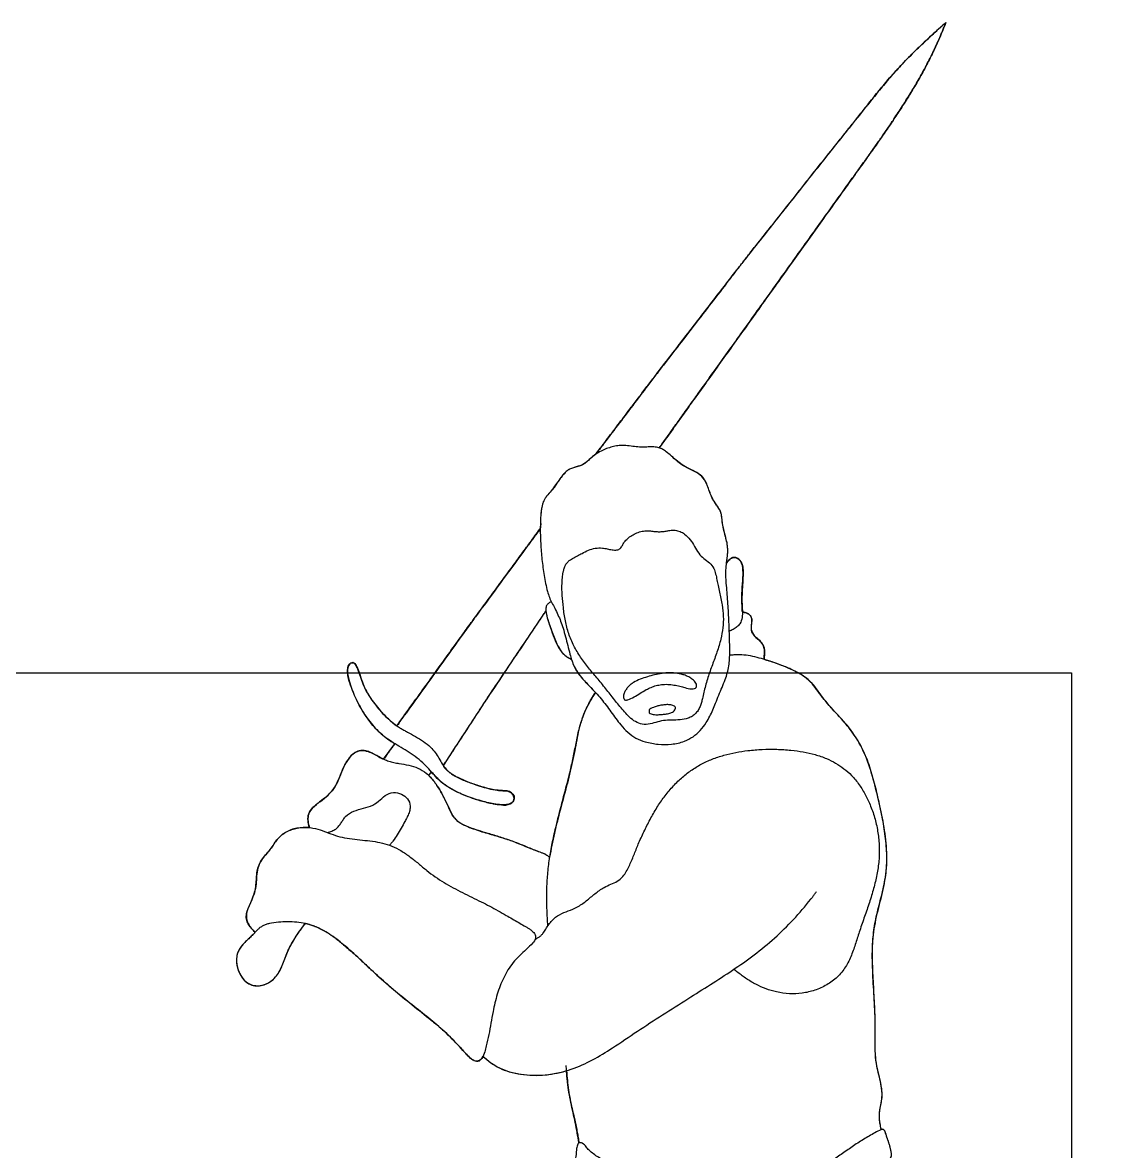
# Model space of a CAD drawing. Extents: x 0 to 277, y 0 to 270.
# Drawn here: x 138.4 to 269.1, y 134.2 to 270.1 of the extents above; entities that cross this region are included whole.
import ezdxf

# ---------------------------------------------------------------- set-up
doc = ezdxf.new("R2010")
doc.units = 0
doc.layers.get('0').update_dxf_attribs({"linetype": 'CONTINUOUS'})

msp = doc.modelspace()

# ---------------------------------------------------------------- linework, layer by layer
at = {"color": 6}
for points in [[(210.767894, 207.543049)], [(205.123154, 191.908857)], [(207.29551, 189.467627)], [(210.792483, 188.570305)], [(213.775895, 186.995357)], [(183.409267, 185.440161)]]:
    msp.add_lwpolyline(points, close=True, dxfattribs=at)
at = {"color": 7}
msp.add_lwpolyline([(0, 191.822917), (264.583333, 191.822917), (264.583333, 0), (0, 0)], close=True, dxfattribs=at)
at = {"color": 6}
for points in [[(181.801663, 181.43648), (183.165378, 183.286747)], [(187.25493, 179.452783), (187.579429, 179.897005)]]:
    msp.add_lwpolyline(points, dxfattribs=at)
for points, knots in [([(207.347914, 218.133537), (207.821694, 218.759983), (208.769258, 220.01288), (210.190113, 221.892592), (211.451314, 223.558598), (212.548728, 225.014007), (213.485356, 226.256575), (214.639705, 227.764913), (216.010885, 229.539625), (217.58873, 231.588521), (219.212585, 233.695098), (220.881074, 235.860438), (222.595571, 238.08355), (223.922858, 239.809746), (224.870146, 241.033341), (225.436057, 241.755454), (226.359077, 242.922104), (227.638653, 244.533789), (229.271356, 246.593105), (231.009958, 248.785176), (232.853988, 251.11043), (234.803494, 253.568776), (236.452695, 255.647755), (237.800317, 257.348298), (238.846991, 258.669979), (239.952831, 260.062297), (241.117378, 261.525226), (242.362338, 263.041727), (243.709296, 264.570504), (245.174591, 266.092082), (246.741303, 267.618347), (247.930813, 268.720218), (248.717289, 269.424843), (249.085677, 269.748029), (249.331166, 269.963588), (249.453892, 270.071352)], [0, 0, 0, 0, 2.356294, 4.712606, 7.0689, 8.624926, 10.180956, 11.736987, 14.322997, 16.909077, 19.495087, 22.302415, 25.109869, 27.917409, 28.83487, 29.752145, 30.669726, 33.297747, 35.925768, 38.55379, 41.691269, 44.828875, 47.966354, 49.652308, 51.338205, 53.024151, 54.986429, 56.947753, 58.909753, 61.097213, 63.283193, 65.470833, 65.96091, 66.451028, 66.941, 66.941, 66.941, 66.941]), ([(249.453892, 270.071352), (249.20947, 269.469704), (248.720786, 268.266801), (247.909549, 266.495395), (247.029888, 264.75219), (246.080629, 263.040208), (245.078796, 261.353457), (244.075919, 259.777995), (243.098757, 258.298387), (242.161114, 256.905647), (241.330716, 255.712592), (240.61741, 254.712964), (240.032598, 253.898595), (239.232657, 252.783688), (238.219857, 251.366654), (236.990881, 249.649757), (235.629695, 247.747228), (234.135712, 245.659428), (232.509135, 243.386182), (230.840144, 241.053286), (229.128301, 238.661082), (227.373985, 236.20936), (225.659867, 233.813849), (223.985973, 231.474581), (222.352318, 229.191496), (220.843899, 227.0834), (219.460529, 225.150369), (218.202572, 223.392265), (217.154554, 221.927355), (216.316281, 220.755814), (215.687999, 219.877455), (215.259489, 219.279489), (215.031939, 218.960986), (215.004489, 218.922488), (214.986004, 218.896917), (214.976758, 218.884127)], [0, 0, 0, 0, 1.948027, 3.89478, 5.84303, 7.804397, 9.766221, 11.727654, 13.406475, 15.085646, 16.764402, 17.767058, 18.769726, 19.772195, 21.883645, 23.995023, 26.106473, 28.901621, 31.696843, 34.49221, 37.506935, 40.52166, 43.536385, 46.343794, 49.151077, 51.958486, 54.120332, 56.282199, 58.443889, 59.523918, 60.603874, 61.683685, 61.730874, 61.778187, 61.825532, 61.825532, 61.825532, 61.825532]), ([(205.123154, 191.908857), (204.99001, 192.132865), (204.724024, 192.580376), (204.448431, 193.313558), (204.207682, 194.16106), (203.974177, 195.116018), (203.704586, 196.165543), (203.430589, 197.136821), (203.125083, 198.019205), (202.794519, 198.812147), (202.433114, 199.549115), (202.065635, 200.235137), (201.744638, 200.902834), (201.401538, 201.992655), (201.123102, 203.520517), (200.849453, 205.452698), (200.72121, 207.084321), (200.668141, 208.397668), (200.662307, 209.396216), (200.692449, 210.28485), (200.7413, 211.064754), (200.830452, 211.73101), (200.973611, 212.277251), (201.162352, 212.684841), (201.346167, 212.969535), (201.679589, 213.366756), (202.124658, 213.903495), (202.63812, 214.61582), (203.070087, 215.222272), (203.445837, 215.708939), (203.782775, 216.054581), (204.182218, 216.336109), (204.641314, 216.509751), (205.115501, 216.633112), (205.538353, 216.754621), (205.884179, 216.927963), (206.155789, 217.12228), (206.51884, 217.442123), (206.990191, 217.858477), (207.62423, 218.315941), (208.290079, 218.664377), (208.970297, 218.920285), (209.642682, 219.098151), (210.379948, 219.195705), (211.169231, 219.158146), (211.993732, 219.042845), (212.768667, 218.964005), (213.490321, 218.992459), (214.153684, 219.014606), (214.767201, 218.961733), (215.295242, 218.774483), (215.725053, 218.509328), (216.224938, 218.096273), (216.808622, 217.56584), (217.531361, 216.973777), (218.258075, 216.501755), (218.991752, 216.169699), (219.650753, 215.84899), (220.246063, 215.387187), (220.628897, 214.730291), (220.895485, 214.024166), (221.126893, 213.330349), (221.428035, 212.708606), (221.774132, 212.141947), (222.165025, 211.625181), (222.441802, 211.039858), (222.515494, 210.414073), (222.568229, 209.709173), (222.741603, 208.931276), (222.982151, 208.09171), (223.171551, 207.315118), (223.227296, 206.596893), (223.193428, 205.95602), (223.097502, 205.231736), (223.007061, 204.418643), (222.978447, 203.509787), (223.072741, 202.173048), (223.241654, 200.40813), (223.348772, 198.205452), (223.426729, 196.173143), (223.488433, 194.317703), (223.399769, 192.628993), (223.015157, 191.209396), (222.525396, 190.068679), (222.136018, 189.12791), (221.77283, 188.22854), (221.433129, 187.371354), (221.0679, 186.577179), (220.597255, 185.724488), (219.949139, 184.867641), (219.063653, 184.092918), (217.896699, 183.483945), (216.458196, 183.175879), (214.860114, 183.186512), (213.402507, 183.437321), (212.15175, 183.921131), (211.160025, 184.638467), (210.392065, 185.476924), (209.748499, 186.327842), (209.169062, 187.124974), (208.592824, 187.921612), (207.981108, 188.687273), (207.333838, 189.419353), (206.708691, 190.084477), (206.11877, 190.695556), (205.58414, 191.272411), (205.276725, 191.696833), (205.123154, 191.908857)], [0, 0, 0, 0, 0.78038, 1.558997, 2.340079, 3.423832, 4.507636, 5.591076, 6.450267, 7.307309, 8.166668, 8.911288, 9.642934, 10.384677, 12.330458, 14.293123, 16.239048, 17.236708, 18.236133, 19.233849, 19.90379, 20.579494, 21.248746, 21.58749, 21.923034, 22.261875, 23.142293, 24.014481, 24.89482, 25.376488, 25.857544, 26.338204, 26.828801, 27.319754, 27.810289, 28.144127, 28.474655, 28.809203, 29.595276, 30.360889, 31.148334, 31.841957, 32.537421, 33.231036, 34.063956, 34.897574, 35.730735, 36.394908, 37.061018, 37.723776, 38.227054, 38.72641, 39.230816, 40.17057, 41.092668, 42.031699, 42.759018, 43.505983, 44.230572, 44.978132, 45.749406, 46.497633, 47.169145, 47.817024, 48.486157, 49.112654, 49.729061, 50.361478, 51.235311, 52.11051, 52.98489, 53.626435, 54.263762, 54.906546, 55.818073, 56.717278, 57.629559, 59.835521, 62.036607, 64.243615, 65.936774, 67.607513, 69.295371, 70.313411, 71.331519, 72.349802, 73.223289, 74.097289, 74.970476, 76.141234, 77.301399, 78.470949, 80.051852, 81.659666, 83.242287, 84.465186, 85.648442, 86.877839, 87.863134, 88.848807, 89.834302, 90.812409, 91.787366, 92.765145, 93.550314, 94.336386, 95.121068, 95.121068, 95.121068, 95.121068]), ([(183.409267, 185.440161), (183.732992, 185.889633), (184.380452, 186.788591), (185.351758, 188.136933), (186.510593, 189.745927), (187.857161, 191.615404), (189.391487, 193.745367), (190.604541, 195.430113), (191.497459, 196.668747), (192.071237, 197.460567), (192.952187, 198.665507), (194.141318, 200.282934), (195.633327, 202.316672), (197.015655, 204.19973), (198.287328, 205.93275), (199.449858, 207.514691), (200.228647, 208.580852), (200.631289, 209.125636), (200.651752, 209.153422), (200.665271, 209.172007), (200.67202, 209.181285)], [0, 0, 0, 0, 1.661747, 3.323547, 4.985294, 7.610347, 10.235399, 12.860452, 13.838413, 14.816191, 15.79401, 18.316304, 20.838724, 23.361019, 25.324203, 27.287334, 29.250518, 29.285097, 29.319622, 29.354042, 29.354042, 29.354042, 29.354042]), ([(210.767894, 207.543049), (210.69003, 207.415019), (210.536657, 207.162831), (210.317486, 206.763034), (209.841458, 206.555366), (209.296989, 206.62051), (208.723317, 206.733114), (208.052129, 206.868284), (207.278701, 206.843615), (206.445395, 206.603173), (205.754984, 206.23073), (205.120335, 205.891736), (204.553728, 205.595197), (204.070744, 205.27797), (203.74182, 204.893727), (203.562217, 204.494654), (203.365493, 203.740748), (203.249687, 202.607029), (203.294344, 201.129303), (203.434134, 199.614671), (203.648225, 198.073605), (204.053892, 196.524861), (204.671805, 195.05076), (205.502167, 193.690553), (206.449186, 192.416745), (207.500529, 191.18535), (208.54835, 189.907449), (209.580443, 188.575654), (210.477088, 187.48211), (211.241036, 186.620988), (211.8991, 186.03446), (212.713034, 185.604795), (213.658716, 185.586922), (214.561331, 185.845202), (215.491668, 186.106821), (216.479028, 186.134084), (217.477688, 186.129711), (218.332041, 186.276421), (218.967403, 186.590273), (219.40244, 186.946271), (219.723101, 187.389839), (219.934266, 187.877618), (220.084551, 188.370031), (220.225335, 188.970034), (220.38655, 189.66833), (220.587219, 190.461957), (220.901582, 191.504754), (221.371009, 192.781258), (221.929244, 194.311977), (222.387919, 195.792535), (222.656106, 197.230448), (222.716925, 198.611874), (222.583837, 199.788115), (222.388449, 200.758063), (222.227655, 201.533456), (222.057913, 202.27824), (221.919495, 203.005019), (221.769403, 203.698657), (221.565247, 204.439956), (221.044319, 205.097558), (220.308222, 205.555765), (219.660785, 206.204364), (219.242419, 207.04018), (218.730485, 207.854679), (218.135832, 208.476286), (217.494273, 208.847429), (216.883087, 208.99932), (216.310471, 208.973015), (215.796877, 208.877899), (215.332129, 208.806386), (214.838699, 208.786787), (214.32557, 208.844144), (213.79141, 208.904494), (213.208629, 208.918559), (212.590094, 208.796334), (211.971036, 208.537206), (211.507265, 208.244935), (211.175926, 207.98259), (210.955675, 207.777496), (210.830465, 207.62117), (210.767894, 207.543049)], [0, 0, 0, 0, 0.452226, 0.890782, 1.327962, 1.909672, 2.505905, 3.090392, 3.957485, 4.796953, 5.668416, 6.304641, 6.956071, 7.589044, 8.023558, 8.453259, 8.889383, 10.35786, 11.849645, 13.320775, 14.920008, 16.511922, 18.109719, 19.696172, 21.280391, 22.867301, 24.552559, 26.237779, 27.921433, 28.795034, 29.687972, 30.559128, 31.490853, 32.436381, 33.375349, 34.376798, 35.380752, 36.378494, 36.938004, 37.489325, 38.048333, 38.561841, 39.077386, 39.591297, 40.410345, 41.227552, 42.046576, 43.676499, 45.30618, 46.935453, 48.320123, 49.68269, 51.067428, 51.859012, 52.651097, 53.442929, 54.150772, 54.869103, 55.576544, 56.435712, 57.303071, 58.172001, 59.140961, 60.089161, 61.055304, 61.685728, 62.288534, 62.917262, 63.388551, 63.856486, 64.326741, 64.864744, 65.402749, 65.940448, 66.606548, 67.276341, 67.943706, 68.243693, 68.543933, 68.843855, 68.843855, 68.843855, 68.843855]), ([(223.063131, 204.97363), (223.182117, 205.153448), (223.407257, 205.493694), (224.015178, 205.792775), (224.642206, 205.489302), (224.974737, 204.895784), (225.069594, 204.222781), (225.056011, 203.387694), (224.999867, 202.399031), (224.925924, 201.251078), (224.910399, 200.217411), (224.985054, 199.29381), (224.983397, 198.486447), (224.770648, 197.774326), (224.337624, 197.314896), (223.885663, 197.030213), (223.563489, 196.880184), (223.402952, 196.805426)], [0, 0, 0, 0, 0.64367, 1.217927, 1.847803, 2.509322, 3.193426, 3.863506, 5.015015, 6.16326, 7.315253, 8.111619, 8.941556, 9.733902, 10.263242, 10.797935, 11.328987, 11.328987, 11.328987, 11.328987]), ([(201.990994, 200.375362), (201.857717, 200.303029), (201.61367, 200.170578), (201.338199, 199.81607), (201.321528, 199.342958), (201.40138, 198.843361), (201.539829, 198.323619), (201.784126, 197.583471), (202.095229, 196.599864), (202.560061, 195.415414), (203.04639, 194.509979), (203.556103, 193.955317), (203.969745, 193.681151), (204.262, 193.53558), (204.410456, 193.461634)], [0, 0, 0, 0, 0.452732, 0.829013, 1.282261, 1.816884, 2.355624, 2.890601, 4.156404, 5.447953, 6.709593, 7.208549, 7.690551, 8.188167, 8.188167, 8.188167, 8.188167]), ([(187.580239, 179.896602), (187.871304, 179.575402), (188.44428, 178.943103), (189.463597, 178.146651), (190.637777, 177.484075), (191.942307, 176.921719), (193.339649, 176.443769), (194.603676, 176.134386), (195.762613, 175.934971), (196.73394, 175.817043), (197.7359, 176.451423), (197.22489, 177.615317), (196.128043, 177.638525), (194.942344, 177.739286), (193.622555, 178.096115), (192.174902, 178.572998), (191.088633, 179.045727), (190.346879, 179.422548), (189.929193, 179.673911), (189.603128, 179.936017), (189.332635, 180.190301), (189.140219, 180.390569), (188.9841, 180.641849), (189.119759, 180.862215), (189.252807, 181.032828), (189.44587, 181.275867), (189.638246, 181.59768), (189.892405, 181.978934), (190.287384, 182.588514), (190.83154, 183.421271), (191.520384, 184.47995), (192.216245, 185.546637), (192.914665, 186.624229), (193.617944, 187.711282), (194.846245, 189.564243), (196.606821, 192.177992), (198.875171, 195.568966), (200.413134, 197.860407), (201.213489, 199.057222), (201.280219, 199.156735), (201.324627, 199.223136), (201.346825, 199.25633)], [0, 0, 0, 0, 1.298564, 2.556287, 3.860061, 5.333422, 6.812319, 8.285734, 9.232205, 10.337924, 11.223747, 12.119965, 13.239639, 14.235869, 15.759813, 17.29437, 18.818312, 19.304287, 19.790846, 20.276481, 20.559564, 20.895342, 21.140816, 21.343538, 21.600947, 21.810052, 22.268078, 22.726153, 23.184179, 24.447301, 25.7104, 26.973375, 28.268071, 29.562804, 30.857481, 34.937291, 39.016977, 43.096637, 43.216435, 43.336284, 43.456082, 43.456082, 43.456082, 43.456082]), ([(189.014905, 180.635098), (189.575753, 181.49681), (190.697447, 183.220233), (192.379942, 185.805407), (194.043524, 188.361076), (195.708894, 190.87386), (197.376641, 193.342824), (198.744244, 195.371596), (199.80886, 196.961902), (200.577719, 198.109064), (201.090188, 198.873908), (201.346422, 199.25633)], [0, 0, 0, 0, 3.084456, 6.168912, 9.253396, 12.23268, 15.21243, 18.191734, 19.572721, 20.953709, 22.334696, 22.334696, 22.334696, 22.334696]), ([(201.346825, 199.25633), (201.392032, 198.987447), (201.482815, 198.447483), (201.744408, 197.668738), (202.031183, 196.887964), (202.317182, 196.093156), (202.650338, 195.303755), (202.991727, 194.651788), (203.353699, 194.163839), (203.715643, 193.83858), (204.056609, 193.630854), (204.333717, 193.500076), (204.464509, 193.316909), (204.522271, 193.121825), (204.598236, 192.926472), (204.671355, 192.746736), (204.760439, 192.549682), (204.867182, 192.336515), (204.995109, 192.109506), (205.281719, 191.659042), (205.788316, 191.024349), (206.540121, 190.244695), (207.044045, 189.726308), (207.29551, 189.467627)], [0, 0, 0, 0, 0.816719, 1.640111, 2.458015, 3.313723, 4.173199, 5.027771, 5.514213, 5.988538, 6.474731, 6.715927, 6.88901, 7.129968, 7.323902, 7.517943, 7.711973, 7.972525, 8.232886, 8.493324, 9.573657, 10.660231, 11.742525, 11.742525, 11.742525, 11.742525]), ([(224.961373, 199.151925), (225.118836, 199.115164), (225.430585, 199.042385), (225.880712, 198.833132), (226.117603, 198.391757), (226.093092, 197.927193), (226.035482, 197.484775), (226.000613, 196.878744), (226.420015, 196.182374), (227.148179, 195.653972), (227.60377, 194.981318), (227.655089, 194.360685), (227.634288, 193.895732), (227.585679, 193.588639), (227.561428, 193.435432)], [0, 0, 0, 0, 0.486937, 0.964047, 1.436286, 1.883491, 2.335783, 2.785265, 3.673638, 4.598533, 5.511681, 5.975971, 6.442899, 6.907766, 6.907766, 6.907766, 6.907766]), ([(183.409267, 185.440161), (182.882624, 185.856012), (181.815569, 186.698585), (180.540821, 188.287203), (179.656867, 189.699347), (179.190239, 190.886599), (178.927839, 191.749358), (178.681119, 192.402494), (178.450713, 192.822938), (178.257065, 193.028914), (177.955192, 193.062817), (177.695485, 192.891953), (177.552483, 192.617449), (177.463136, 192.193828), (177.487124, 191.624973), (177.638835, 190.95151), (177.886875, 190.184768), (178.209726, 189.325916), (178.645415, 188.388553), (179.146111, 187.46512), (179.709039, 186.557394), (180.349527, 185.681104), (181.063688, 184.867447), (181.872783, 184.155837), (182.750888, 183.540441), (183.693171, 182.970924), (184.664428, 182.391425), (185.626836, 181.741729), (186.506838, 181.048482), (187.250151, 180.267981), (187.911804, 179.477611), (188.854861, 178.510956), (190.279713, 177.594899), (192.11977, 176.816299), (193.679891, 176.365729), (194.885346, 176.070492), (195.741998, 175.936218), (196.518622, 175.913857), (197.159027, 176.086777), (197.587304, 176.510251), (197.523805, 177.180537), (196.910332, 177.584169), (196.200222, 177.633209), (195.356951, 177.672095), (194.434094, 177.88893), (193.403516, 178.175842), (192.280312, 178.568381), (191.066261, 179.023287), (189.810221, 179.696448), (188.978632, 180.622205), (188.488808, 181.529549), (188.037405, 182.245397), (187.429687, 182.958234), (186.61346, 183.582447), (185.663645, 184.154949), (184.866631, 184.583845), (184.253965, 184.922066), (183.822869, 185.166875), (183.547189, 185.34903), (183.409267, 185.440161)], [0, 0, 0, 0, 2.006949, 4.066373, 6.074776, 6.978576, 7.883174, 8.783693, 9.06029, 9.325992, 9.594876, 9.89463, 10.199155, 10.50207, 11.186335, 11.885013, 12.569984, 13.602342, 14.635835, 15.668176, 16.752192, 17.837627, 18.921187, 19.993152, 21.061395, 22.133714, 23.295845, 24.453723, 25.615989, 26.647964, 27.679819, 28.709811, 30.687198, 32.706524, 34.689664, 35.552392, 36.427742, 37.289491, 37.863171, 38.382005, 38.952511, 39.615105, 40.388651, 41.076569, 42.146181, 43.218547, 44.28829, 45.712426, 47.111895, 48.516601, 49.364072, 50.205118, 51.051314, 52.158895, 53.26891, 54.377875, 54.873437, 55.368639, 55.864429, 55.864429, 55.864429, 55.864429]), ([(241.681138, 136.858232), (241.63041, 137.09998), (241.529166, 137.582465), (241.442099, 138.318515), (241.472771, 139.063881), (241.626261, 139.790989), (241.775764, 140.521403), (241.80786, 141.389941), (241.637074, 142.366675), (241.389359, 143.444022), (241.138188, 144.494569), (240.997735, 145.536023), (240.949742, 146.557277), (240.970189, 148.140022), (240.957654, 150.285936), (240.829261, 152.990078), (240.685715, 155.514495), (240.600541, 157.86259), (240.665628, 160.035043), (240.987807, 162.227214), (241.570955, 164.398537), (242.125708, 166.617305), (242.413017, 168.92425), (242.298037, 171.276178), (241.971109, 173.631131), (241.48707, 175.943258), (240.968308, 178.233128), (240.334122, 180.477743), (239.51, 182.64077), (238.320394, 184.592612), (236.87839, 186.324796), (235.582999, 187.665929), (234.655492, 188.82533), (234.032925, 189.72525), (233.411742, 190.522676), (232.730093, 191.146941), (232.036158, 191.614933), (231.202374, 192.065875), (230.237029, 192.507076), (229.143446, 192.931693), (228.061681, 193.288785), (227.001901, 193.60888), (225.958507, 193.861461), (225.089558, 193.982413), (224.415273, 193.993222), (223.940119, 193.969994), (223.6237, 193.949546), (223.465434, 193.939318)], [0, 0, 0, 0, 0.740935, 1.478769, 2.217774, 2.966347, 3.705448, 4.45223, 5.557253, 6.66609, 7.77223, 8.794812, 9.813386, 10.836523, 13.542986, 16.249782, 18.956779, 21.128837, 23.297316, 25.46778, 27.757328, 30.038232, 32.326393, 34.700272, 37.0789, 39.454399, 41.784477, 44.121386, 46.449312, 48.703741, 50.941412, 53.198921, 54.294644, 55.39024, 56.482987, 57.318118, 58.151159, 58.987478, 60.159624, 61.332957, 62.505037, 63.576424, 64.653384, 65.723573, 66.199078, 66.674543, 67.150347, 67.150347, 67.150347, 67.150347]), ([(210.792483, 188.570305), (210.731803, 188.684342), (210.59619, 188.939205), (210.758672, 189.354564), (210.933578, 189.74739), (211.189589, 190.10456), (211.51773, 190.411973), (212.012691, 190.744605), (212.690598, 191.063035), (213.53769, 191.346775), (214.413234, 191.580139), (215.309949, 191.766792), (216.237055, 191.843465), (217.016125, 191.790019), (217.632518, 191.665357), (218.09013, 191.524984), (218.55159, 191.32766), (219.001924, 191.013007), (219.422014, 190.659461), (219.553728, 189.946379), (218.738371, 189.823876), (218.132817, 190.007253), (217.424885, 190.228273), (216.739149, 190.358616), (215.994955, 190.445296), (215.277661, 190.425377), (214.607547, 190.291982), (213.994819, 190.077449), (213.347386, 189.775251), (212.678623, 189.36281), (211.965875, 188.905825), (211.406477, 188.642884), (211.053208, 188.542228), (210.917804, 188.520559), (210.833988, 188.55383), (210.792483, 188.570305)], [0, 0, 0, 0, 0.371599, 0.83049, 1.23574, 1.684553, 2.130683, 2.579598, 3.467902, 4.367651, 5.257133, 6.185404, 7.111845, 8.039063, 8.516932, 8.995778, 9.473248, 10.016442, 10.631528, 11.137813, 11.721608, 12.562931, 13.166908, 13.915272, 14.661571, 15.409022, 16.057794, 16.703096, 17.352298, 18.197533, 19.056354, 19.896678, 20.029817, 20.163978, 20.295586, 20.295586, 20.295586, 20.295586]), ([(201.583854, 161.370504), (201.541368, 162.004581), (201.456381, 163.272961), (201.435989, 165.180232), (201.497809, 167.081149), (201.686278, 168.96799), (201.997324, 170.832516), (202.420983, 172.775759), (202.925626, 174.8025), (203.474997, 176.92), (204.004863, 178.892964), (204.447695, 180.737676), (204.806225, 182.4529), (205.122213, 184.155264), (205.521611, 185.815622), (206.122664, 187.394607), (206.676489, 188.460404), (207.049097, 189.075205), (207.171531, 189.272077), (207.254179, 189.402705), (207.29551, 189.46803)], [0, 0, 0, 0, 1.906174, 3.813024, 5.719465, 7.609328, 9.496924, 11.387116, 13.574594, 15.762435, 17.949958, 19.702952, 21.453057, 23.205891, 24.898151, 26.567851, 28.260977, 28.492734, 28.724564, 28.95647, 28.95647, 28.95647, 28.95647]), ([(207.29551, 189.467627), (207.083513, 189.123836), (206.659718, 188.43658), (206.10663, 187.3579), (205.635551, 186.210419), (205.297532, 184.987387), (205.04783, 183.717515), (204.72958, 181.914624), (204.202841, 179.604914), (203.46216, 176.796783), (202.830469, 174.446566), (202.367892, 172.539792), (202.050758, 171.082574), (201.880033, 170.10328), (201.79468, 169.613686)], [0, 0, 0, 0, 1.211346, 2.42155, 3.63251, 4.925835, 6.220513, 7.514387, 10.417886, 13.323346, 16.227248, 17.718222, 19.20934, 20.70013, 20.70013, 20.70013, 20.70013]), ([(213.775895, 186.995357), (213.754577, 187.125738), (213.699116, 187.464931), (214.261017, 187.632547), (214.703744, 187.813318), (215.181924, 187.913367), (215.656256, 187.979079), (216.143178, 187.998231), (216.56626, 187.93542), (217.048436, 187.692053), (216.779693, 187.184261), (216.353335, 186.986997), (215.865402, 186.863483), (215.355163, 186.811419), (214.826749, 186.770881), (214.271858, 186.765488), (213.935747, 186.921269), (213.775895, 186.995357)], [0, 0, 0, 0, 0.357499, 0.930057, 1.398236, 1.880303, 2.365276, 2.847314, 3.312952, 3.717248, 4.149684, 4.63558, 5.151558, 5.6425, 6.173082, 6.749181, 7.271655, 7.271655, 7.271655, 7.271655]), ([(172.895773, 173.206197), (172.825695, 173.488773), (172.693062, 174.023588), (172.743259, 174.896535), (173.331739, 175.695179), (174.208676, 176.351034), (175.178521, 177.073186), (176.00615, 178.026979), (176.501241, 179.218061), (176.971128, 180.446772), (177.549346, 181.482168), (178.260741, 182.211717), (179.090411, 182.54734), (179.905998, 182.393995), (180.597927, 182.064689), (181.224982, 181.727863), (181.830363, 181.408535), (182.44283, 181.173127), (183.049529, 181.011217), (183.854384, 180.868073), (184.835549, 180.725039), (185.981023, 180.40354), (187.054287, 179.724723), (187.956261, 178.717709), (188.724503, 177.527308), (189.265349, 176.468945), (189.653188, 175.58923), (189.962841, 174.925713), (190.29969, 174.365109), (190.696148, 173.961893), (191.097661, 173.697174), (191.925817, 173.290334), (193.21507, 172.818207), (194.95427, 172.308334), (196.41777, 171.883292), (197.575673, 171.46601), (198.449265, 171.118549), (199.233336, 170.773232), (199.956128, 170.493344), (200.607592, 170.265147), (201.106586, 170.06762), (201.438846, 169.885018), (201.622211, 169.755507), (201.737611, 169.660786), (201.795486, 169.613283)], [0, 0, 0, 0, 0.873462, 1.653151, 2.525903, 3.73537, 4.943639, 6.148177, 7.466352, 8.781381, 10.103465, 10.992457, 11.793211, 12.673676, 13.38429, 14.096568, 14.807945, 15.435938, 16.060215, 16.688857, 17.886939, 19.036929, 20.228628, 21.640028, 23.057471, 24.471408, 25.20064, 25.941296, 26.66927, 27.148746, 27.624277, 28.10457, 29.914743, 31.732074, 33.543683, 34.484221, 35.423324, 36.36362, 37.054122, 37.747577, 38.435556, 38.65997, 38.883219, 39.107822, 39.107822, 39.107822, 39.107822]), ([(200.089931, 159.766129), (200.201544, 159.828927), (200.419887, 159.951776), (200.731874, 160.17011), (201.044503, 160.517176), (201.34059, 160.987224), (201.684946, 161.525379), (202.165188, 162.17554), (202.97382, 162.753461), (204.034684, 163.167161), (205.163604, 163.612796), (206.212324, 164.36143), (207.225268, 165.238917), (208.187119, 165.966095), (209.13894, 166.372361), (209.965327, 166.694957), (210.773389, 167.414447), (211.36825, 168.537725), (211.918005, 169.860513), (212.465831, 171.268518), (213.126136, 172.69762), (213.857573, 174.172863), (214.66315, 175.572847), (215.551982, 176.883136), (216.531854, 178.086194), (217.60782, 179.159774), (218.776411, 180.079095), (220.015483, 180.840214), (221.343436, 181.45497), (222.741751, 181.917427), (224.184983, 182.249944), (225.730686, 182.483565), (227.371511, 182.619235), (229.100654, 182.634583), (230.740741, 182.526058), (232.284754, 182.318304), (233.723372, 182.00078), (235.038528, 181.555394), (236.204507, 180.980355), (237.212633, 180.303754), (238.178253, 179.437035), (239.053441, 178.365217), (239.81519, 177.113812), (240.454159, 175.721068), (240.963786, 174.20347), (241.311959, 172.571403), (241.477193, 170.898225), (241.427471, 169.205994), (241.179645, 167.520511), (240.778008, 165.840628), (240.258997, 164.167361), (239.677031, 162.489461), (239.103417, 160.880085), (238.619758, 159.310304), (238.114196, 157.819848), (237.437459, 156.387459), (236.431463, 155.154773), (235.146014, 154.21882), (233.705418, 153.575751), (232.17803, 153.217119), (230.62007, 153.147307), (229.152784, 153.354691), (227.811526, 153.767959), (226.600773, 154.307964), (225.655634, 154.861884), (224.946542, 155.354119), (224.443262, 155.738785), (224.124338, 156.015243), (223.964887, 156.153463)], [0, 0, 0, 0, 0.384314, 0.751818, 1.136183, 1.775926, 2.415407, 3.055123, 4.189102, 5.330171, 6.471878, 7.816097, 9.163209, 10.50558, 11.400912, 12.261919, 13.149197, 14.574917, 16.027466, 17.456801, 19.103417, 20.748974, 22.395333, 23.944925, 25.494026, 27.043302, 28.494889, 29.944615, 31.395982, 32.874813, 34.354877, 35.83397, 37.561086, 39.289848, 41.016724, 42.487745, 43.95986, 45.430058, 46.641625, 47.849637, 49.060979, 50.52117, 51.983685, 53.444712, 55.109715, 56.776004, 58.440849, 60.141663, 61.841048, 63.542761, 65.318376, 67.094519, 68.870723, 70.443165, 72.021591, 73.591702, 75.169007, 76.738159, 78.318806, 79.872073, 81.417942, 82.970557, 84.292905, 85.61651, 86.939305, 87.572497, 88.205523, 88.838461, 88.838461, 88.838461, 88.838461]), ([(201.79468, 169.613686), (201.693766, 169.692045), (201.494779, 169.846558), (201.159647, 170.027564), (200.696036, 170.207689), (200.114893, 170.417988), (199.433122, 170.696639), (198.512102, 171.094434), (197.329984, 171.560333), (195.868225, 172.036218), (194.502314, 172.461157), (193.22082, 172.826736), (192.062886, 173.21731), (190.983244, 173.68959), (190.175456, 174.48843), (189.706738, 175.442159), (189.338794, 176.310361), (188.965632, 177.04657), (188.6217, 177.668093), (188.304503, 178.167239), (188.032166, 178.552715), (187.814495, 178.829885), (187.642897, 179.051586), (187.485215, 179.198415), (187.384302, 179.289684), (187.276806, 179.407336), (187.325696, 179.589318), (187.449171, 179.733962), (187.536788, 179.842685), (187.580239, 179.896602)], [0, 0, 0, 0, 0.382778, 0.754784, 1.137279, 1.8741, 2.608963, 3.346219, 4.884063, 6.418421, 7.956533, 9.176348, 10.413374, 11.629462, 12.67161, 13.740595, 14.794438, 15.504507, 16.214719, 16.924963, 17.277446, 17.630039, 17.982522, 18.117097, 18.272604, 18.400091, 18.561347, 18.771892, 18.979021, 18.979021, 18.979021, 18.979021]), ([(175.078206, 172.585408), (175.249338, 172.642723), (175.588318, 172.756252), (176.073296, 172.997374), (176.455073, 173.350775), (176.718489, 173.765538), (176.958226, 174.16275), (177.381366, 174.728812), (178.24377, 175.21666), (179.393861, 175.508873), (180.531373, 175.817669), (181.412726, 176.515678), (182.192197, 177.245322), (183.252453, 177.499998), (184.189322, 177.145375), (184.920677, 176.502894), (185.082132, 175.642031), (184.886325, 174.965421), (184.65388, 174.428368), (184.321527, 173.816929), (183.938502, 173.108876), (183.476489, 172.317576), (183.091987, 171.751982), (182.81475, 171.398766), (182.676992, 171.232487), (182.581211, 171.125056), (182.53331, 171.07133)], [0, 0, 0, 0, 0.541418, 1.07245, 1.612029, 2.076577, 2.541517, 3.006204, 4.181598, 5.399124, 6.59122, 7.659048, 8.730731, 9.769852, 10.719253, 11.641245, 12.569029, 13.151453, 13.740012, 14.322598, 15.238121, 16.155403, 17.070619, 17.28652, 17.502352, 17.718276, 17.718276, 17.718276, 17.718276]), ([(166.371045, 160.598549), (166.235304, 160.734346), (165.962711, 161.007053), (165.60902, 161.464722), (165.323454, 162.017493), (165.264647, 162.686254), (165.468658, 163.354406), (165.794831, 164.038143), (166.119293, 164.789839), (166.375159, 165.637607), (166.500713, 166.486668), (166.540381, 167.324651), (166.630733, 168.132533), (166.884358, 168.920557), (167.357935, 169.604431), (167.906972, 170.228298), (168.395976, 170.839521), (168.785491, 171.451887), (169.193517, 171.989494), (169.871268, 172.592365), (170.928545, 173.066637), (172.288523, 173.28457), (173.579327, 173.134986), (174.711305, 172.739651), (175.749166, 172.333018), (176.854019, 171.987983), (178.036975, 171.809571), (179.262379, 171.688957), (180.481446, 171.562835), (181.675822, 171.340008), (182.830376, 170.978849), (183.94401, 170.425344), (184.990927, 169.691577), (186.011329, 168.872153), (187.313746, 167.754933), (189.058506, 166.543019), (191.290611, 165.358088), (193.151434, 164.468176), (194.582217, 163.7378), (195.587058, 163.191096), (196.489303, 162.677459), (197.295088, 162.208514), (198.00977, 161.793235), (198.593778, 161.452094), (199.049237, 161.190052), (199.369711, 160.992758), (199.73266, 160.729131), (200.097717, 160.365359), (200.130376, 159.752182), (199.655221, 159.155139), (198.970575, 158.526408), (198.14059, 157.775777), (197.144285, 156.706487), (196.205127, 155.151015), (195.440879, 153.142236), (195.01902, 151.290814), (194.733016, 149.662091), (194.480409, 148.279229), (194.224379, 147.122878), (193.979162, 146.158831), (193.756104, 145.424688), (193.044957, 144.928694), (192.340499, 145.333588), (191.836184, 145.830644), (191.23983, 146.526988), (190.508002, 147.293487), (189.642214, 148.189796), (188.405474, 149.332342), (186.755853, 150.670175), (184.738157, 152.245928), (182.738535, 153.860967), (180.836109, 155.602085), (178.958891, 157.380498), (177.147941, 159.013777), (175.350869, 160.409697), (173.469999, 161.430178), (171.713466, 161.812013), (170.267016, 161.85935), (169.16542, 161.826802), (168.295947, 161.707904), (167.676273, 161.542175), (167.29348, 161.380788), (166.946819, 161.160312), (166.645099, 160.888479), (166.368621, 160.599165), (166.062316, 160.265464), (165.69727, 159.915673), (165.287304, 159.537657), (164.89306, 159.13982), (164.545672, 158.699069), (164.274819, 158.203071), (164.089254, 157.512649), (164.130238, 156.631769), (164.455427, 155.664746), (165.015794, 154.785981), (165.90192, 154.180809), (166.986863, 154.123344), (168.19454, 154.531272), (169.274731, 155.628686), (169.867857, 157.205401), (170.392613, 158.618592), (171.076965, 159.765714), (171.713388, 160.726948), (172.163839, 161.350284), (172.389064, 161.661952)], [0, 0, 0, 0, 0.575566, 1.155848, 1.73035, 2.41924, 3.104743, 3.800864, 4.694332, 5.557707, 6.449355, 7.260798, 8.074769, 8.883164, 9.713186, 10.547603, 11.379879, 12.056457, 12.724483, 13.397846, 14.756911, 16.131225, 17.489373, 18.604262, 19.720056, 20.835831, 22.066891, 23.299872, 24.531579, 25.742046, 26.938914, 28.148767, 29.456278, 30.766102, 32.074602, 34.603159, 37.11736, 39.648154, 40.791776, 41.93606, 43.079639, 43.906295, 44.732936, 45.559533, 45.93481, 46.310279, 46.685312, 47.291015, 47.775511, 48.371511, 49.486973, 50.599008, 51.717445, 53.863636, 55.994535, 58.143522, 59.548893, 60.956169, 62.361361, 63.097155, 63.948437, 64.633488, 65.328326, 66.117049, 66.813929, 68.060609, 69.302952, 70.549589, 73.109706, 75.670851, 78.231455, 80.817629, 83.404437, 85.99004, 88.13064, 90.221632, 92.351863, 93.447831, 94.560831, 95.655486, 96.070675, 96.482028, 96.896694, 97.296542, 97.697178, 98.097266, 98.655112, 99.213038, 99.770533, 100.333607, 100.891582, 101.453628, 102.458156, 103.483108, 104.487939, 105.542281, 106.559925, 107.629029, 109.289199, 110.962972, 112.651733, 113.804648, 114.958003, 116.111354, 116.111354, 116.111354, 116.111354]), ([(193.762324, 145.682295), (194.097162, 145.390824), (194.759407, 144.814353), (195.914579, 144.156842), (197.222007, 143.697287), (198.654107, 143.43506), (200.16634, 143.346456), (202.107315, 143.476357), (204.420481, 144.037043), (206.98403, 145.175775), (209.581683, 146.811969), (212.343894, 148.69515), (215.37804, 150.663029), (218.302882, 152.530704), (221.12651, 154.289108), (223.798221, 156.015341), (226.406982, 157.844879), (228.877424, 159.862623), (231.161227, 162.096078), (232.626626, 163.81819), (233.430934, 164.874067), (233.666898, 165.190151), (233.822521, 165.402072), (233.900322, 165.508018)], [0, 0, 0, 0, 1.329307, 2.629102, 3.958639, 5.469291, 6.9818, 8.492357, 11.290947, 14.069414, 16.870696, 20.488092, 24.10137, 27.718486, 30.899146, 34.080342, 37.260372, 40.4534, 43.63793, 46.830938, 47.225481, 47.619923, 48.014254, 48.014254, 48.014254, 48.014254]), ([(205.316646, 135.250229), (205.174462, 136.063053), (204.890189, 137.688151), (204.321481, 140.096172), (204.001267, 141.945338), (203.876608, 143.213309), (203.822826, 143.885262), (203.798841, 144.334014), (203.786846, 144.558426)], [0, 0, 0, 0, 2.47485, 4.948021, 7.42187, 8.095877, 8.76983, 9.443999, 9.443999, 9.443999, 9.443999]), ([(205.253358, 131.145367), (205.120927, 131.423901), (204.851213, 131.991174), (204.864558, 132.941745), (204.953734, 133.700846), (204.998993, 134.344532), (205.07327, 134.787776), (205.232481, 135.336259), (205.84667, 135.207092), (206.152381, 134.780704), (206.724754, 134.134822), (207.662398, 133.494843), (208.907389, 132.807028), (210.255903, 132.217236), (211.669305, 131.679804), (213.157911, 131.218916), (215.208538, 130.700721), (217.848212, 130.251823), (221.073331, 130.010523), (224.254333, 130.037226), (227.382193, 130.260289), (230.425244, 130.767439), (232.902243, 131.53428), (234.755367, 132.458446), (236.082601, 133.292848), (237.365638, 134.214681), (238.674129, 135.127496), (240.038724, 135.980609), (241.034631, 136.524643), (241.609784, 136.83534), (241.779736, 136.897589), (241.977643, 136.854028), (242.109714, 136.678063), (242.18893, 136.470642), (242.302623, 136.095127), (242.492894, 135.574337), (242.711582, 134.887139), (242.864098, 134.30389), (242.923733, 133.830602), (242.873493, 133.46816), (242.649914, 133.142999), (242.3056, 132.901133), (241.924688, 132.674345), (241.597713, 132.47829), (241.342391, 132.299605), (241.139603, 132.159182), (240.077675, 131.422681), (238.182616, 130.039491), (235.379002, 128.131928), (232.439171, 126.651836), (229.375064, 125.857704), (226.354519, 125.52773), (223.235429, 125.482024), (220.036374, 125.594879), (216.764805, 125.896063), (214.102371, 126.32654), (212.036961, 126.753409), (210.569457, 127.15196), (209.221652, 127.65265), (208.082582, 128.361011), (207.166048, 129.207285), (206.468799, 129.911324), (205.916974, 130.415925), (205.556464, 130.754893), (205.354174, 131.015491), (205.253358, 131.145367)], [0, 0, 0, 0, 0.913866, 1.861211, 2.78205, 3.232745, 3.767584, 4.220741, 4.637483, 5.2793, 5.797984, 7.216887, 8.648351, 10.068887, 11.626048, 13.183565, 14.740623, 17.969098, 21.201269, 24.430489, 27.504805, 30.599798, 33.670248, 35.238155, 36.79972, 38.368014, 39.977605, 41.584714, 43.1952, 43.375, 43.551592, 43.726337, 43.939375, 44.176772, 44.395742, 45.11457, 45.840405, 46.559082, 46.919237, 47.267797, 47.629325, 48.065707, 48.520198, 48.961545, 49.208228, 49.454932, 49.701562, 53.085158, 56.493303, 59.869531, 62.897024, 65.934348, 68.966502, 72.248166, 75.534171, 78.815489, 80.333882, 81.858989, 83.375933, 84.629232, 85.853688, 87.109238, 87.602097, 88.097786, 88.590257, 88.590257, 88.590257, 88.590257])]:
    msp.add_open_spline(points, degree=3, knots=knots, dxfattribs=at)
at = {"color": 5}
for points, knots in [([(214.977161, 218.883723), (215.121074, 219.084876), (215.40891, 219.487197), (215.840726, 220.090686), (216.506147, 221.01997), (217.404355, 222.275664), (218.536104, 223.857134), (219.81241, 225.640885), (221.233423, 227.626758), (222.799088, 229.814844), (224.425718, 232.088041), (226.113113, 234.446486), (227.861687, 236.88989), (229.585932, 239.299835), (231.286286, 241.676067), (232.962571, 244.018654), (234.531384, 246.211169), (235.992868, 248.253459), (237.346901, 250.145662), (238.504285, 251.762995), (239.464915, 253.105504), (240.228359, 254.173527), (240.989571, 255.2335), (241.737325, 256.293553), (242.464246, 257.358466), (243.308036, 258.610893), (244.259936, 260.056804), (245.295152, 261.711713), (246.288899, 263.401835), (247.228446, 265.132233), (248.106897, 266.903952), (248.713062, 268.255469), (249.091133, 269.164505), (249.274245, 269.617098), (249.394269, 269.91964), (249.454295, 270.070949)], [0, 0, 0, 0, 0.741998, 1.484048, 2.226203, 4.170873, 6.115668, 8.060338, 10.750882, 13.441426, 16.13197, 19.136595, 22.1412, 25.145826, 28.026347, 30.906994, 33.787515, 36.114281, 38.441047, 40.767812, 42.080665, 43.393445, 44.706298, 45.995623, 47.285062, 48.574289, 50.526083, 52.478113, 54.429728, 56.407043, 58.383836, 60.361035, 60.849273, 61.337369, 61.82571, 61.82571, 61.82571, 61.82571]), ([(249.454295, 270.070949), (248.871428, 269.553228), (247.706023, 268.51808), (246.002231, 266.916258), (244.442182, 265.351538), (243.040786, 263.814712), (241.776994, 262.329345), (240.290655, 260.49051), (238.556873, 258.318044), (236.559881, 255.825197), (234.88809, 253.739952), (233.547221, 252.057783), (232.537856, 250.778279), (231.865715, 249.924675), (231.529636, 249.497861)], [0, 0, 0, 0, 2.338699, 4.676077, 7.014566, 8.965393, 10.913968, 12.864443, 16.058421, 19.252526, 22.446714, 24.076418, 25.706079, 27.335825, 27.335825, 27.335825, 27.335825]), ([(231.529636, 249.497861), (230.878938, 248.671557), (229.577545, 247.018953), (227.626258, 244.539411), (226.02952, 242.516802), (224.798041, 240.942704), (223.931152, 239.817768), (223.353543, 239.067596), (223.064743, 238.692516)], [0, 0, 0, 0, 3.155262, 6.310509, 9.46577, 10.886021, 12.306215, 13.726361, 13.726361, 13.726361, 13.726361]), ([(223.064743, 238.692516), (222.375861, 237.79856), (220.9981, 236.010654), (218.930767, 233.329255), (217.216713, 231.102591), (215.850027, 229.335185), (214.834434, 228.024268), (213.554187, 226.344897), (212.010025, 224.296688), (210.188974, 221.889426), (208.876415, 220.156511), (208.076503, 219.094937), (207.781425, 218.710417), (207.547304, 218.382506), (207.337423, 218.141451), (207.151648, 217.991866), (206.882516, 217.782561), (206.557194, 217.4743), (206.153613, 217.101979), (205.692335, 216.804767), (205.177274, 216.64478), (204.664274, 216.516067), (204.133055, 216.31824), (203.653795, 215.949405), (203.245347, 215.469379), (202.912022, 214.989327), (202.614497, 214.541591), (202.338158, 214.133904), (202.065166, 213.777088), (201.791546, 213.478542), (201.545818, 213.214372), (201.309593, 212.927116), (201.115685, 212.597899), (200.971172, 212.233431), (200.861249, 211.81309), (200.780248, 211.34125), (200.729185, 210.822846), (200.689157, 210.348969), (200.703707, 209.90685), (200.724076, 209.520385), (200.677411, 209.156099), (200.495683, 208.886521), (200.307021, 208.660648), (200.054018, 208.350479), (199.76754, 207.943065), (199.409113, 207.460189), (198.523675, 206.250525), (197.104015, 204.31934), (195.155487, 201.662584), (193.565658, 199.499217), (192.340362, 197.825064), (191.479536, 196.640158), (190.265216, 194.958093), (188.697288, 192.778782), (186.770322, 190.106306), (185.379899, 188.169736), (184.516459, 186.977238), (184.19302, 186.517663), (183.915344, 186.164273), (183.726149, 185.840065), (183.601146, 185.637413), (183.398416, 185.361229), (183.049655, 185.655845), (182.781857, 185.890314), (182.453797, 186.223341), (182.123151, 186.532388), (181.778834, 186.899371), (181.325195, 187.405101), (180.776701, 188.065603), (180.174548, 188.90841), (179.651017, 189.773037), (179.267095, 190.677712), (178.97547, 191.58409), (178.727042, 192.263448), (178.520965, 192.713148), (178.374216, 192.935616), (178.126158, 193.073948), (177.842137, 193.008702), (177.648058, 192.802349), (177.479659, 192.433941), (177.452811, 191.882797), (177.569479, 191.231306), (177.888935, 190.136071), (178.465604, 188.621725), (179.495234, 186.792374), (180.545991, 185.402856), (181.524508, 184.448429), (182.319796, 183.830046), (182.883279, 183.467642), (183.165789, 183.285945)], [0, 0, 0, 0, 3.38577, 6.771523, 10.157457, 11.815713, 13.474065, 15.132311, 18.150796, 21.169263, 24.187748, 24.67237, 25.156991, 25.641613, 25.881207, 26.112466, 26.355363, 26.904229, 27.455123, 28.002486, 28.532133, 29.062959, 29.592892, 30.218627, 30.850951, 31.478613, 31.971031, 32.463805, 32.9561, 33.316945, 33.6781, 34.038761, 34.430338, 34.818778, 35.211197, 35.731862, 36.253124, 36.773951, 37.156947, 37.577371, 37.940409, 38.228802, 38.535835, 38.826668, 39.428199, 40.029605, 40.63076, 43.925468, 47.220177, 50.514885, 51.979622, 53.444098, 54.90864, 58.203394, 61.49822, 64.793191, 65.354585, 65.915978, 66.477371, 66.70674, 67.027245, 67.241839, 67.57061, 68.076378, 68.439783, 68.9417, 69.443716, 69.945759, 70.980953, 72.016689, 73.051593, 74.005966, 74.956469, 75.908923, 76.172079, 76.441299, 76.697526, 76.969266, 77.244603, 77.520154, 78.171613, 78.854178, 79.505231, 81.590516, 83.69989, 85.783891, 86.790747, 87.792684, 88.800099, 88.800099, 88.800099, 88.800099]), ([(223.060309, 204.974839), (223.088108, 205.168216), (223.143714, 205.555034), (223.211801, 206.137271), (223.227959, 206.718657), (223.161535, 207.290452), (223.041633, 207.846429), (222.881499, 208.438115), (222.722332, 209.072762), (222.586906, 209.75861), (222.515003, 210.356823), (222.459225, 210.857826), (222.353301, 211.255402), (222.140635, 211.637423), (221.861726, 212.006052), (221.583995, 212.40752), (221.312059, 212.898573), (221.078745, 213.490416), (220.824671, 214.150016), (220.53743, 214.920656), (219.935745, 215.673075), (218.996623, 216.169837), (218.109919, 216.576889), (217.362416, 217.088016), (216.738595, 217.621457), (216.224483, 218.094377), (215.781025, 218.465235), (215.402302, 218.724249), (215.117185, 218.8314), (214.974742, 218.884933)], [0, 0, 0, 0, 0.586095, 1.172387, 1.758083, 2.326133, 2.894508, 3.463074, 4.164938, 4.857184, 5.558489, 5.971813, 6.369173, 6.782934, 7.273593, 7.756184, 8.246199, 8.953666, 9.661463, 10.368712, 11.41571, 12.455844, 13.522192, 14.345189, 15.160264, 15.983946, 16.439818, 16.895528, 17.350501, 17.350501, 17.350501, 17.350501]), ([(241.171205, 177.271554), (240.936093, 178.204804), (240.467703, 180.064027), (239.448472, 182.764862), (238.170617, 184.853083), (236.851749, 186.339135), (235.798268, 187.457183), (234.847663, 188.520958), (234.085918, 189.582676), (233.37721, 190.544709), (232.447176, 191.396512), (231.294799, 192.046006), (230.037747, 192.60323), (229.113974, 192.933297), (228.563453, 193.122208), (228.385392, 193.180274), (228.208234, 193.242871), (228.005387, 193.285571), (227.815459, 193.334361), (227.590491, 193.392282), (227.566458, 193.644347), (227.605793, 193.873133), (227.645067, 194.13436), (227.642413, 194.383812), (227.625298, 194.631944), (227.554346, 195.037995), (227.248183, 195.548551), (226.689354, 196.011578), (226.121417, 196.528435), (226.009875, 197.336076), (226.180675, 198.057342), (226.023601, 198.678611), (225.714562, 198.903852), (225.525562, 198.992209), (225.370631, 199.048187), (225.25479, 199.078322), (225.180608, 199.092467), (225.095056, 199.125392), (224.999762, 199.152197), (224.943646, 199.2602), (224.977719, 199.590872), (224.916938, 200.138761), (224.910933, 200.900301), (224.922068, 201.65825), (224.98464, 202.413114), (225.043816, 203.166021), (225.062675, 203.802799), (225.043726, 204.321555), (224.988071, 204.718304), (224.859866, 205.104671), (224.620998, 205.439574), (224.28298, 205.68536), (223.869897, 205.739665), (223.512324, 205.566753), (223.252454, 205.295221), (223.124029, 205.081085), (223.060309, 204.974839)], [0, 0, 0, 0, 2.886189, 5.749878, 8.628868, 10.166075, 11.703602, 13.240039, 14.438965, 15.622843, 16.818423, 18.188731, 19.570415, 20.942152, 21.129383, 21.316666, 21.503815, 21.693678, 21.931701, 22.117963, 22.309818, 22.593111, 22.844259, 23.092683, 23.341384, 23.589847, 24.324732, 25.050963, 25.78625, 26.54381, 27.338045, 28.048617, 28.256268, 28.465897, 28.674246, 28.74895, 28.825269, 28.899365, 29.027063, 29.101359, 29.242586, 30.002908, 30.761744, 31.522123, 32.277212, 33.032945, 33.787965, 34.186853, 34.58901, 34.986827, 35.395519, 35.804213, 36.209032, 36.575026, 36.951798, 37.32283, 37.32283, 37.32283, 37.32283]), ([(183.165789, 183.285945), (183.068912, 183.154984), (182.875161, 182.893067), (182.588724, 182.497029), (182.335905, 182.178353), (182.158433, 181.886352), (182.024401, 181.676713), (181.88771, 181.48449), (181.699391, 181.465755), (181.563149, 181.543715), (181.284155, 181.700643), (180.854063, 181.926358), (180.286031, 182.22094), (179.643644, 182.47727), (178.888696, 182.516245), (178.179705, 182.135107), (177.52818, 181.442018), (176.974491, 180.453885), (176.512525, 179.259545), (176.042352, 178.103841), (175.273976, 177.16162), (174.355153, 176.453704), (173.5311, 175.842418), (172.930254, 175.192356), (172.672256, 174.47679), (172.719001, 173.921941), (172.805102, 173.558739), (172.850352, 173.381924), (172.880905, 173.264222), (172.896176, 173.20539)], [0, 0, 0, 0, 0.488717, 0.977415, 1.465916, 1.709314, 1.996291, 2.231049, 2.364439, 2.520281, 2.691199, 3.330167, 3.973278, 4.611642, 5.398896, 6.145536, 6.944128, 8.230927, 9.510188, 10.794006, 11.94898, 13.104883, 14.265535, 15.030036, 15.722175, 16.478298, 16.660811, 16.843291, 17.025646, 17.025646, 17.025646, 17.025646]), ([(260.472483, 71.377556), (260.739354, 70.901381), (261.273005, 69.949192), (262.090747, 68.530324), (262.871586, 67.287897), (263.57007, 66.179932), (264.240114, 65.25669), (264.881426, 64.62409), (265.442851, 64.323922), (265.842642, 64.375576), (266.168278, 64.697372), (266.453556, 65.140154), (266.739428, 65.664722), (267.160471, 66.415539), (267.79828, 67.349679), (268.515505, 68.541853), (268.988391, 69.60322), (269.140928, 70.495342), (269.09231, 71.158197), (268.82666, 72.072098), (268.340557, 73.222844), (267.691465, 74.617597), (266.771673, 76.50121), (265.507532, 78.831849), (263.81719, 81.55727), (262.147499, 84.24858), (260.641026, 86.988419), (259.329833, 89.783575), (258.171039, 92.80855), (257.122208, 96.035079), (256.066975, 99.418921), (255.096057, 102.62317), (254.134668, 105.624333), (253.157567, 108.413092), (252.095846, 111.173967), (250.949207, 113.904039), (249.74488, 116.612151), (248.414441, 119.480728), (246.954062, 122.507958), (245.417101, 125.717939), (244.343013, 128.106393), (243.707023, 129.657272), (243.44824, 130.345754), (243.254816, 130.922129), (243.118371, 131.382409), (243.022285, 131.721428), (242.937747, 132.080252), (242.814636, 132.462533), (242.695604, 132.849297), (242.668507, 133.208289), (242.787798, 133.442031), (242.886157, 133.621927), (242.918239, 133.80182), (242.907261, 133.95904), (242.889466, 134.087349), (242.828779, 134.409264), (242.700127, 134.921328), (242.479108, 135.612642), (242.289586, 136.128876), (242.177235, 136.490735), (242.103845, 136.676264), (242.006459, 136.818531), (241.891666, 136.861576), (241.815146, 136.858701), (241.722879, 136.874969), (241.651259, 136.976701), (241.618662, 137.11517), (241.573959, 137.37585), (241.503976, 137.745768), (241.452157, 138.228512), (241.445715, 138.856772), (241.572085, 139.615026), (241.767356, 140.50189), (241.801011, 141.582274), (241.540732, 142.801425), (241.212976, 144.163879), (240.961549, 145.585681), (240.92462, 147.065069), (240.957089, 148.576722), (240.963218, 150.635333), (240.784901, 153.234585), (240.612229, 156.37491), (240.565624, 159.478828), (241.074614, 162.491164), (241.876989, 165.366318), (242.422166, 168.326347), (242.327073, 171.349723), (241.864432, 174.333647), (241.401928, 176.293747), (241.171205, 177.271554)], [0, 0, 0, 0, 1.637611, 3.274664, 4.912195, 6.03919, 7.20438, 8.327142, 8.723864, 9.058905, 9.453253, 10.046942, 10.646716, 11.242302, 12.629596, 14.035286, 15.418754, 16.081316, 16.729943, 17.392959, 18.927448, 20.472853, 22.008792, 25.2154, 28.421293, 31.628537, 34.715982, 37.795627, 40.882959, 44.427176, 47.972218, 51.516804, 54.471405, 57.42567, 60.380463, 63.343905, 66.307918, 69.271541, 72.82978, 76.39096, 79.948624, 80.683914, 81.419254, 82.154804, 82.507146, 82.859486, 83.211673, 83.613046, 84.061229, 84.435557, 84.643836, 84.836848, 85.050028, 85.179107, 85.309022, 85.438451, 86.161697, 86.891046, 87.614445, 87.812835, 88.024923, 88.218333, 88.301889, 88.379467, 88.448459, 88.57242, 88.718575, 88.879137, 89.363828, 89.848962, 90.333449, 91.243935, 92.145669, 93.056806, 94.459575, 95.864533, 97.268108, 98.778725, 100.293755, 101.806193, 104.952118, 108.104019, 111.24828, 114.23709, 117.225587, 120.211221, 123.220344, 126.247259, 129.260353, 129.260353, 129.260353, 129.260353]), ([(172.896176, 173.20539), (172.393979, 173.208594), (171.389931, 173.215001), (169.956596, 172.670607), (169.043639, 171.849433), (168.543469, 171.095666), (168.193949, 170.591446), (167.845631, 170.14326), (167.500924, 169.751426), (167.2061, 169.378526), (166.856369, 168.841826), (166.609132, 168.061665), (166.521667, 167.095693), (166.481653, 166.094473), (166.227042, 165.095625), (165.804002, 164.132999), (165.429978, 163.304322), (165.271347, 162.54913), (165.375143, 161.926015), (165.596193, 161.505041), (165.790892, 161.237288), (165.905074, 161.095347), (166.00892, 160.971294), (166.109626, 160.870082), (166.200205, 160.78875), (166.269235, 160.700106), (166.314749, 160.641346), (166.357048, 160.597427), (166.318979, 160.538206), (166.279952, 160.470234), (166.201795, 160.40775), (165.999325, 160.221403), (165.683877, 159.895661), (165.217787, 159.473888), (164.785515, 159.021073), (164.429504, 158.514453), (164.188311, 157.946351), (164.078218, 157.161628), (164.238557, 156.1815), (164.724284, 155.127448), (165.650607, 154.203706), (167.129413, 154.022189), (168.479415, 154.760634), (169.277294, 155.725245), (169.635111, 156.606661), (169.864393, 157.249242), (170.08779, 157.867211), (170.345838, 158.442672), (170.623497, 158.979375), (170.944262, 159.537354), (171.308495, 160.11569), (171.707176, 160.717401), (172.039051, 161.157887), (172.230585, 161.458868), (172.334157, 161.606711), (172.496605, 161.647343), (172.648483, 161.619132), (172.789242, 161.573987), (172.973064, 161.513906), (173.199886, 161.449516), (173.464772, 161.356012), (174.047907, 161.128901), (174.913461, 160.6756), (175.995838, 159.921026), (177.113602, 159.013984), (178.286123, 157.986533), (179.517111, 156.843924), (181.048589, 155.396115), (182.952882, 153.723933), (185.248192, 151.85242), (187.167621, 150.334144), (188.656361, 149.09787), (189.70346, 148.136888), (190.535548, 147.286559), (191.17263, 146.570432), (191.662618, 146.033403), (192.087843, 145.625713), (192.432939, 145.331952), (192.694083, 145.156756), (193.005559, 145.040091), (193.354816, 145.109299), (193.601787, 145.370554), (193.708232, 145.57592), (193.762324, 145.680279)], [0, 0, 0, 0, 1.497315, 2.993604, 4.47999, 5.094456, 5.705828, 6.320469, 6.795891, 7.271105, 7.746022, 8.710649, 9.68362, 10.653641, 11.710591, 12.749851, 13.806553, 14.434906, 15.031649, 15.660507, 15.84266, 16.024862, 16.206917, 16.32767, 16.452741, 16.572328, 16.660099, 16.683799, 16.742269, 16.829571, 16.936827, 17.031717, 17.660897, 18.290576, 18.91937, 19.534613, 20.138589, 20.752229, 21.888097, 23.062829, 24.197311, 25.659489, 27.159247, 28.638593, 29.320957, 30.004291, 30.68689, 31.291085, 31.894805, 32.499017, 33.22149, 33.944202, 34.666779, 34.866463, 35.024824, 35.188657, 35.332305, 35.486261, 35.631818, 35.912546, 36.193313, 36.474138, 37.789743, 39.110263, 40.427386, 42.106398, 43.786434, 45.465751, 48.428771, 51.386392, 54.349677, 55.770847, 57.190601, 58.611482, 59.337557, 60.06616, 60.791689, 61.103425, 61.424325, 61.733285, 62.077584, 62.419228, 62.772215, 62.772215, 62.772215, 62.772215]), ([(193.762324, 145.680279), (194.073786, 145.407023), (194.690675, 144.865804), (195.756049, 144.229472), (196.981001, 143.761718), (198.343842, 143.475689), (199.802011, 143.350129), (201.068733, 143.395263), (202.12661, 143.533561), (202.981119, 143.700101), (203.541257, 143.850095), (203.821514, 143.925141)], [0, 0, 0, 0, 1.241163, 2.458275, 3.6992, 5.158519, 6.621008, 8.080625, 8.950829, 9.819862, 10.690063, 10.690063, 10.690063, 10.690063]), ([(203.821514, 143.925141), (203.852693, 143.5382), (203.915051, 142.76433), (204.054878, 141.608018), (204.241616, 140.475417), (204.487609, 139.371772), (204.751385, 138.290061), (204.964836, 137.35126), (205.113379, 136.553486), (205.220888, 135.901967), (205.284455, 135.466419), (205.316243, 135.248616)], [0, 0, 0, 0, 1.164499, 2.328963, 3.493183, 4.606531, 5.720098, 6.833693, 7.494096, 8.154244, 8.814562, 8.814562, 8.814562, 8.814562])]:
    msp.add_open_spline(points, degree=3, knots=knots, dxfattribs=at)

doc.saveas('drawing.dxf')
